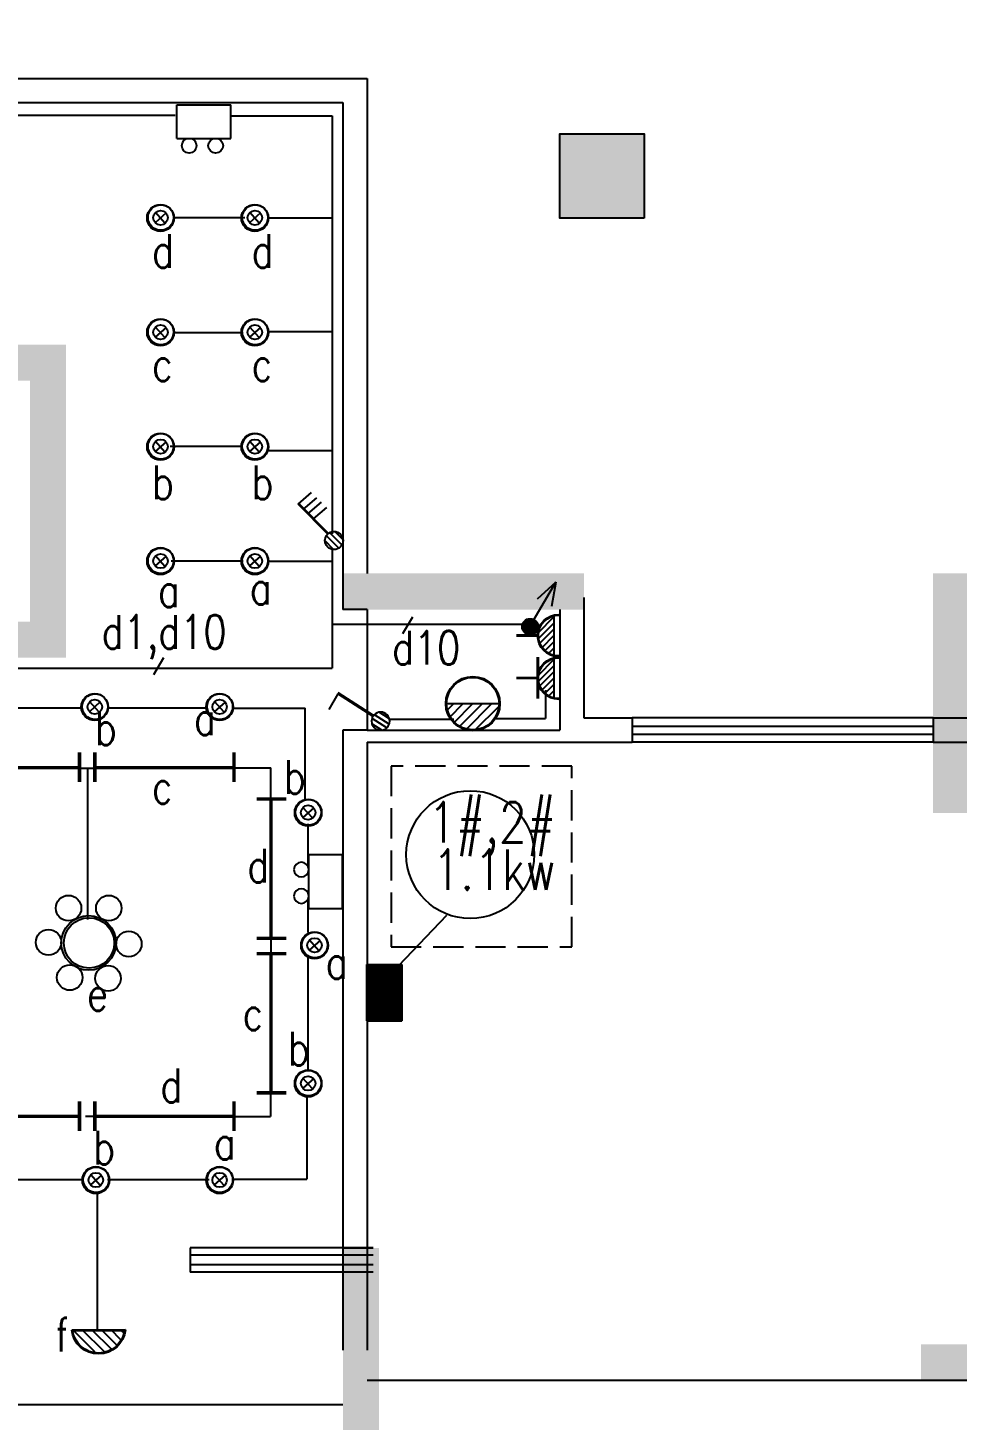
# Model space of a CAD drawing. Extents: x 3476 to 122276, y -94307 to -10307.
# Drawn here: x 48881 to 56598, y -41253 to -29693 of the extents above; entities that cross this region are included whole.
import ezdxf

# ---------------------------------------------------------------- set-up
doc = ezdxf.new("R2010")
doc.units = 0
doc.header["$LTSCALE"] = 1000
doc.header["$MEASUREMENT"] = 0
doc.linetypes.add('DASH', pattern=[0.35, 0.25, -0.1])
doc.linetypes.add('DASHED_50', pattern=[0.375, 0.25, -0.125])
doc.layers.get('0').update_dxf_attribs({"linetype": 'CONTINUOUS'})
for name, color, linetype in [('COLU', 2, 'CONTINUOUS'), ('D-1', 4, 'CONTINUOUS'), ('DJ', 4, 'CONTINUOUS'), ('KG1', 4, 'CONTINUOUS'), ('STAIR', 7, 'CONTINUOUS'), ('WALL', 7, 'CONTINUOUS'), ('WINDOW', 7, 'CONTINUOUS'), ('WIRE', 1, 'CONTINUOUS'), ('信箱', 7, 'CONTINUOUS'), ('柱', 252, 'CONTINUOUS'), ('首层', 7, 'CONTINUOUS')]:
    doc.layers.add(name, color=color, linetype=linetype)
doc.styles.add('_HZTXT', font='txt.shx', dxfattribs={"width": 0.8, "bigfont": 'hztxt.shx'})

# ---------------------------------------------------------------- blocks, each defined once
blk = doc.blocks.new('A$C45042170')
at = {"layer": 'DJ'}
for centre, radius in [((272, 689), 106), ((606, 689), 106), ((439, 400), 227), ((442, 400), 209), ((106, 405), 106), ((773, 392), 106), ((282, 113), 106), ((600, 106), 106)]:
    blk.add_circle(centre, radius, dxfattribs=at)
blk = doc.blocks.new('K2')
at = {"layer": 'D-1'}
for p, q in [((217, 593), (217, 350)), ((229, 593), (229, 350)), ((1373, 593), (1373, 350)), ((1385, 593), (1385, 350)), ((213, 481), (1385, 481)), ((213, 470), (1385, 470))]:
    blk.add_line(p, q, dxfattribs=at)
blk = doc.blocks.new('A$C6C1C6AEE')
at = {"layer": 'DJ', "rotation": 180}
blk.add_blockref('K2', (1385, 593), dxfattribs=at)
blk = doc.blocks.new('A$C43FB790F')
at = {"layer": 'D-1'}
for p, q in [((158, 153), (68, 72)), ((149, 68), (69, 156))]:
    blk.add_line(p, q, dxfattribs=at)
blk.add_circle((112, 113), 60.2, dxfattribs=at)
at = {"layer": 'KG1'}
for centre, radius in [((112, 112), 112), ((114, 115), 106)]:
    blk.add_circle(centre, radius, dxfattribs=at)
blk = doc.blocks.new('应急灯')
at = {"layer": 'DJ'}
for p, q in [((-42, 627), (-42, 178)), ((-42, 627), (238, 627)), ((238, 627), (238, 178)), ((-42, 178), (238, 178))]:
    blk.add_line(p, q, dxfattribs=at)
for centre in [(-103, 524), (-103, 304)]:
    blk.add_circle(centre, 61.2, dxfattribs=at)
blk = doc.blocks.new('*X707')
at = {"color": 0}
for p, q in [((-273, -61), (-246, -34)), ((-244, -138), (-140, -34)), ((-198, -198), (-34, -34)), ((-138, -244), (71, -35)), ((-61, -273), (177, -35)), ((41, -277), (283, -36))]:
    blk.add_line(p, q, dxfattribs=at)
blk = doc.blocks.new('K2211')
for p, q in [((-2.94, -0.33), (2.94, -0.35)), ((-2.94, -0.43), (2.94, -0.45))]:
    blk.add_line(p, q)
for radius, start, end in [(2.96, 186.3827, 353.1593), (2.86, 186.615, 352.9271)]:
    blk.add_arc((0, 0), radius, start, end)
at = {"xscale": 0.0098684210526315, "yscale": 0.0098684210526315, "zscale": 0.0098684210526315}
blk.add_blockref('*X707', (0, 0), dxfattribs=at)
blk = doc.blocks.new('吸顶灯')
at = {"layer": 'DJ', "xscale": -76.03200000000001, "yscale": 76.03200000000001, "zscale": 76.03200000000001}
blk.add_blockref('K2211', (-109, 374), dxfattribs=at)
blk = doc.blocks.new('*X748')
at = {"color": 0}
for p, q in [((-290, -78), (-212, 0)), ((-258, -152), (-106, 0)), ((-212, -212), (0, 0)), ((-152, -258), (106, 0)), ((-78, -290), (212, 0)), ((19, -299), (299, -19))]:
    blk.add_line(p, q, dxfattribs=at)
blk = doc.blocks.new('K2235')
blk.add_line((-2.96, 0), (2.96, 0))
for radius in [2.96, 2.86]:
    blk.add_circle((0, 0), radius)
at = {"xscale": 0.0098684210526315, "yscale": 0.0098684210526315, "zscale": 0.0098684210526315}
blk.add_blockref('*X748', (0, 0), dxfattribs=at)
blk = doc.blocks.new('A$C4FDD7255')
at = {"layer": 'DJ', "xscale": 76.03200000000001, "yscale": 76.03200000000001, "zscale": 76.03200000000001}
blk.add_blockref('K2235', (225, 225), dxfattribs=at)
blk = doc.blocks.new('*X710')
at = {"color": 0}
for p, q in [((-263, -529), (-33, -299)), ((-229, -406), (-188, -365)), ((-175, -529), (53, -301)), ((-87, -529), (121, -321)), ((2, -529), (178, -353)), ((90, -529), (224, -394)), ((179, -529), (262, -445)), ((267, -529), (289, -507))]:
    blk.add_line(p, q, dxfattribs=at)
blk = doc.blocks.new('K2303')
for p, q in [((-0.03, -2.63), (-0.03, 0.03)), ((0.07, -2.63), (0.07, 0.03)), ((-2.57, -4.69), (2.62, -4.69))]:
    blk.add_line(p, q)
for radius in [2.66, 2.56]:
    blk.add_arc((0.02, -5.3), radius, 0, 180)
at = {"xscale": 0.00888157894736835, "yscale": 0.00888157894736835, "zscale": 0.00888157894736835}
blk.add_blockref('*X710', (0, 0), dxfattribs=at)
blk = doc.blocks.new('*X712')
at = {"color": 0}
for p, q in [((-263, -529), (-33, -299)), ((-229, -406), (-188, -365)), ((-175, -529), (53, -301)), ((-87, -529), (121, -321)), ((2, -529), (178, -353)), ((90, -529), (224, -394)), ((179, -529), (262, -445)), ((267, -529), (289, -507))]:
    blk.add_line(p, q, dxfattribs=at)
blk = doc.blocks.new('K2307')
for p, q in [((-0.03, -2.63), (-0.03, 0.03)), ((0.07, -2.63), (0.07, 0.03)), ((-2.62, -2.6), (2.57, -2.6)), ((-2.62, -2.7), (2.57, -2.7)), ((-2.57, -4.69), (2.62, -4.69))]:
    blk.add_line(p, q)
for radius in [2.66, 2.56]:
    blk.add_arc((0.02, -5.3), radius, 0, 180)
at = {"xscale": 0.00888157894736835, "yscale": 0.00888157894736835, "zscale": 0.00888157894736835}
blk.add_blockref('*X712', (0, 0), dxfattribs=at)
blk = doc.blocks.new('插座')
at = {"layer": 'DJ', "xscale": 66.096, "yscale": 66.096, "zscale": 66.096, "rotation": 270}
for name, p in [('K2303', (-175, 270)), ('K2307', (-175, -84))]:
    blk.add_blockref(name, p, dxfattribs=at)
blk = doc.blocks.new('*X715')
at = {"color": 0}
for p, q in [((-100, 254), (-4, 350)), ((-85, 198), (52, 335)), ((-49, 163), (87, 299)), ((9, 150), (100, 241))]:
    blk.add_line(p, q, dxfattribs=at)
blk = doc.blocks.new('K2361')
for p, q in [((0.63, 1.76), (3.86, 4.99)), ((0.7, 1.68), (3.94, 4.92)), ((3.94, 4.92), (5.24, 3.43))]:
    blk.add_line(p, q)
blk.add_circle((0, 0.99), 0.987)
at = {"xscale": 0.0098684210526315, "yscale": 0.0098684210526315, "zscale": 0.0098684210526315}
blk.add_blockref('*X715', (0, -1.48), dxfattribs=at)
blk = doc.blocks.new('单极开关')
at = {"layer": 'DJ', "xscale": -76.142592, "yscale": 76.142592, "zscale": 76.142592, "rotation": 180.0000000000094}
blk.add_blockref('K2361', (-170, 90), dxfattribs=at)
blk = doc.blocks.new('111')
at = {"layer": 'DJ'}
for p, q in [((-101, 128), (89, 450)), ((89, 450), (-66, 307)), ((89, 450), (53, 247))]:
    blk.add_line(p, q, dxfattribs=at)
at = {"layer": 'DJ', "const_width": 67.2}
blk.add_lwpolyline([(-162, 82, 1), (-95, 82, 1)], format="xyb", close=True, dxfattribs=at)
at = {"layer": 'DJ'}
blk.add_circle((-126, 79), 67.2, dxfattribs=at)
blk = doc.blocks.new('*X726')
at = {"color": 0}
for p, q in [((-100, 254), (-4, 350)), ((-85, 198), (52, 335)), ((-49, 163), (87, 299)), ((9, 150), (100, 241))]:
    blk.add_line(p, q, dxfattribs=at)
blk = doc.blocks.new('K2363')
for p, q in [((0.7, 1.68), (3.94, 4.92)), ((0.77, 1.61), (4.01, 4.85)), ((3.94, 4.92), (5.22, 3.46)), ((2.89, 3.85), (4.17, 2.38)), ((3.38, 4.36), (4.66, 2.9))]:
    blk.add_line(p, q)
blk.add_circle((0, 0.99), 0.987)
at = {"xscale": 0.0098684210526315, "yscale": 0.0098684210526315, "zscale": 0.0098684210526315}
blk.add_blockref('*X726', (0, -1.48), dxfattribs=at)
blk = doc.blocks.new('A$C7D561DB7')
at = {"layer": 'DJ', "xscale": 76.142592, "yscale": 76.142592, "zscale": 76.142592}
blk.add_blockref('K2363', (75, 0), dxfattribs=at)
blk = doc.blocks.new('A$C38657A69')
at = {"layer": 'WIRE', "xscale": -1, "rotation": 85.80993442873107}
blk.add_blockref('A$C7D561DB7', (401, 452), dxfattribs=at)
blk = doc.blocks.new('11')
at = {"layer": 'DJ'}
blk.add_line((37, 164), (140, 61), dxfattribs=at)
at = {"layer": 'WIRE', "rotation": 359.6173720764896}
blk.add_blockref('A$C38657A69', (-101, -50), dxfattribs=at)
blk = doc.blocks.new('*X743')
at = {"color": 0}
for p, q in [((42.1112, 32.9931), (42.3612, 33.2431)), ((42.1113, 32.9949), (42.3594, 33.2431)), ((42.1113, 32.9967), (42.3577, 33.2431)), ((42.1113, 32.9984), (42.3559, 33.2431)), ((42.1113, 33.0002), (42.3541, 33.2431)), ((42.1113, 33.002), (42.3524, 33.2431)), ((42.1113, 33.0037), (42.3506, 33.2431)), ((42.1113, 33.0055), (42.3488, 33.2431)), ((42.1113, 33.0073), (42.3471, 33.2431)), ((42.1113, 33.009), (42.3453, 33.2431)), ((42.1113, 33.0108), (42.3435, 33.2431)), ((42.1113, 33.0126), (42.3418, 33.2431)), ((42.1113, 33.0143), (42.34, 33.2431)), ((42.1113, 33.0161), (42.3382, 33.2431)), ((42.1113, 33.0179), (42.3365, 33.2431)), ((42.1113, 33.0196), (42.3347, 33.2431)), ((42.1113, 33.0214), (42.3329, 33.2431)), ((42.1113, 33.0232), (42.3312, 33.2431)), ((42.1113, 33.0249), (42.3294, 33.2431)), ((42.1113, 33.0267), (42.3276, 33.2431)), ((42.1113, 33.0285), (42.3259, 33.2431)), ((42.1113, 33.0303), (42.3241, 33.2431)), ((42.1113, 33.032), (42.3223, 33.2431)), ((42.1113, 33.0338), (42.3206, 33.2431)), ((42.1113, 33.0356), (42.3188, 33.2431)), ((42.1113, 33.0373), (42.317, 33.2431)), ((42.1113, 33.0391), (42.3153, 33.2431)), ((42.1113, 33.0409), (42.3135, 33.2431)), ((42.1113, 33.0426), (42.3117, 33.2431)), ((42.1113, 33.0444), (42.31, 33.2431)), ((42.1113, 33.0462), (42.3082, 33.2431)), ((42.1113, 33.0479), (42.3064, 33.2431)), ((42.1113, 33.0497), (42.3046, 33.2431)), ((42.1113, 33.0515), (42.3029, 33.2431)), ((42.1113, 33.0532), (42.3011, 33.2431)), ((42.1113, 33.055), (42.2993, 33.2431)), ((42.1113, 33.0568), (42.2976, 33.2431)), ((42.1113, 33.0585), (42.2958, 33.2431)), ((42.1113, 33.0603), (42.294, 33.2431)), ((42.1113, 33.0621), (42.2923, 33.2431)), ((42.1113, 33.0638), (42.2905, 33.2431)), ((42.1113, 33.0656), (42.2887, 33.2431)), ((42.1113, 33.0674), (42.287, 33.2431)), ((42.1113, 33.0691), (42.2852, 33.2431)), ((42.1113, 33.0709), (42.2834, 33.2431)), ((42.1113, 33.0727), (42.2817, 33.2431)), ((42.1113, 33.0744), (42.2799, 33.2431)), ((42.1113, 33.0762), (42.2781, 33.2431)), ((42.1113, 33.078), (42.2764, 33.2431)), ((42.1113, 33.0797), (42.2746, 33.2431)), ((42.1113, 33.0815), (42.2728, 33.2431)), ((42.1113, 33.0833), (42.2711, 33.2431)), ((42.1113, 33.0851), (42.2693, 33.2431)), ((42.1113, 33.0868), (42.2675, 33.2431)), ((42.1113, 33.0886), (42.2658, 33.2431)), ((42.1113, 33.0904), (42.264, 33.2431)), ((42.1113, 33.0921), (42.2622, 33.2431)), ((42.1113, 33.0939), (42.2605, 33.2431)), ((42.1113, 33.0957), (42.2587, 33.2431)), ((42.1113, 33.0974), (42.2569, 33.2431)), ((42.1113, 33.0992), (42.2552, 33.2431)), ((42.1113, 33.101), (42.2534, 33.2431)), ((42.1113, 33.1027), (42.2516, 33.2431)), ((42.1113, 33.1045), (42.2498, 33.2431)), ((42.1113, 33.1063), (42.2481, 33.2431)), ((42.1113, 33.108), (42.2463, 33.2431)), ((42.1113, 33.1098), (42.2445, 33.2431)), ((42.1113, 33.1116), (42.2428, 33.2431)), ((42.1113, 33.1133), (42.241, 33.2431)), ((42.1113, 33.1151), (42.2392, 33.2431)), ((42.1113, 33.1169), (42.2375, 33.2431)), ((42.1113, 33.1186), (42.2357, 33.2431)), ((42.1113, 33.1204), (42.2339, 33.2431)), ((42.1113, 33.1222), (42.2322, 33.2431)), ((42.1113, 33.1239), (42.2304, 33.2431)), ((42.1113, 33.1257), (42.2286, 33.2431)), ((42.1113, 33.1275), (42.2269, 33.2431)), ((42.1113, 33.1292), (42.2251, 33.2431)), ((42.1113, 33.131), (42.2233, 33.2431)), ((42.1113, 33.1328), (42.2216, 33.2431)), ((42.1113, 33.1346), (42.2198, 33.2431)), ((42.1113, 33.1363), (42.218, 33.2431)), ((42.1113, 33.1381), (42.2163, 33.2431)), ((42.1113, 33.1399), (42.2145, 33.2431)), ((42.1113, 33.1416), (42.2127, 33.2431)), ((42.1113, 33.1434), (42.211, 33.2431)), ((42.1113, 33.1452), (42.2092, 33.2431)), ((42.1113, 33.1469), (42.2074, 33.2431)), ((42.1113, 33.1487), (42.2057, 33.2431)), ((42.1113, 33.1505), (42.2039, 33.2431)), ((42.1113, 33.1522), (42.2021, 33.2431)), ((42.1113, 33.154), (42.2004, 33.2431)), ((42.1113, 33.1558), (42.1986, 33.2431)), ((42.1113, 33.1575), (42.1968, 33.2431)), ((42.1113, 33.1593), (42.195, 33.2431)), ((42.1113, 33.1611), (42.1933, 33.2431)), ((42.1113, 33.1628), (42.1915, 33.2431)), ((42.1113, 33.1646), (42.1897, 33.2431)), ((42.1113, 33.1664), (42.188, 33.2431)), ((42.1113, 33.1681), (42.1862, 33.2431)), ((42.1113, 33.1699), (42.1844, 33.2431)), ((42.1113, 33.1717), (42.1827, 33.2431)), ((42.1113, 33.1734), (42.1809, 33.2431)), ((42.1113, 33.1752), (42.1791, 33.2431)), ((42.1113, 33.177), (42.1774, 33.2431)), ((42.1113, 33.1787), (42.1756, 33.2431)), ((42.1113, 33.1805), (42.1738, 33.2431)), ((42.1113, 33.1823), (42.1721, 33.2431)), ((42.1113, 33.184), (42.1703, 33.2431)), ((42.1113, 33.1858), (42.1685, 33.2431)), ((42.1113, 33.1876), (42.1668, 33.2431)), ((42.1113, 33.1894), (42.165, 33.2431)), ((42.1113, 33.1911), (42.1632, 33.2431)), ((42.1113, 33.1929), (42.1615, 33.2431)), ((42.1113, 33.1947), (42.1597, 33.2431)), ((42.1113, 33.1964), (42.1579, 33.2431)), ((42.1113, 33.1982), (42.1562, 33.2431)), ((42.1113, 33.2), (42.1544, 33.2431)), ((42.1113, 33.2017), (42.1526, 33.2431)), ((42.1113, 33.2035), (42.1509, 33.2431)), ((42.1113, 33.2053), (42.1491, 33.2431)), ((42.1113, 33.207), (42.1473, 33.2431)), ((42.1113, 33.2088), (42.1455, 33.2431)), ((42.1113, 33.2106), (42.1438, 33.2431)), ((42.1113, 33.2123), (42.142, 33.2431)), ((42.1113, 33.2141), (42.1402, 33.2431)), ((42.1113, 33.2159), (42.1385, 33.2431)), ((42.1113, 33.2176), (42.1367, 33.2431)), ((42.1113, 33.2194), (42.1349, 33.2431)), ((42.1113, 33.2212), (42.1332, 33.2431)), ((42.1113, 33.2229), (42.1314, 33.2431)), ((42.1113, 33.2247), (42.1296, 33.2431)), ((42.1113, 33.2265), (42.1279, 33.2431)), ((42.1113, 33.2282), (42.1261, 33.2431)), ((42.1113, 33.23), (42.1243, 33.2431)), ((42.1113, 33.2318), (42.1226, 33.2431)), ((42.1113, 33.2335), (42.1208, 33.2431)), ((42.1113, 33.2353), (42.119, 33.2431)), ((42.1113, 33.2371), (42.1173, 33.2431)), ((42.1113, 33.2388), (42.1155, 33.2431)), ((42.1113, 33.2406), (42.1137, 33.2431)), ((42.1113, 33.2424), (42.112, 33.2431)), ((42.113, 32.9931), (42.363, 33.2431)), ((42.1148, 32.9931), (42.3648, 33.2431)), ((42.1165, 32.9931), (42.3665, 33.2431)), ((42.1183, 32.9931), (42.3683, 33.2431)), ((42.1201, 32.9931), (42.3701, 33.2431)), ((42.1218, 32.9931), (42.3718, 33.2431)), ((42.1236, 32.9931), (42.3736, 33.2431)), ((42.1254, 32.9931), (42.3754, 33.2431)), ((42.1271, 32.9931), (42.3771, 33.2431)), ((42.1289, 32.9931), (42.3789, 33.2431)), ((42.1307, 32.9931), (42.3807, 33.2431)), ((42.1324, 32.9931), (42.3824, 33.2431)), ((42.1342, 32.9931), (42.3842, 33.2431)), ((42.136, 32.9931), (42.386, 33.2431)), ((42.1377, 32.9931), (42.3877, 33.2431)), ((42.1395, 32.9931), (42.3895, 33.2431)), ((42.1413, 32.9931), (42.3913, 33.2431)), ((42.143, 32.9931), (42.393, 33.2431)), ((42.1448, 32.9931), (42.3948, 33.2431)), ((42.1466, 32.9931), (42.3966, 33.2431)), ((42.1483, 32.9931), (42.3983, 33.2431)), ((42.1501, 32.9931), (42.4001, 33.2431)), ((42.1519, 32.9931), (42.4019, 33.2431)), ((42.1536, 32.9931), (42.4036, 33.2431)), ((42.1554, 32.9931), (42.4054, 33.2431)), ((42.1572, 32.9931), (42.4072, 33.2431)), ((42.1589, 32.9931), (42.4089, 33.2431)), ((42.1607, 32.9931), (42.4107, 33.2431)), ((42.1625, 32.9931), (42.4125, 33.2431)), ((42.1643, 32.9931), (42.4143, 33.2431)), ((42.166, 32.9931), (42.416, 33.2431)), ((42.1678, 32.9931), (42.4178, 33.2431)), ((42.1696, 32.9931), (42.4196, 33.2431)), ((42.1713, 32.9931), (42.4213, 33.2431)), ((42.1731, 32.9931), (42.4231, 33.2431)), ((42.1749, 32.9931), (42.4249, 33.2431)), ((42.1766, 32.9931), (42.4266, 33.2431)), ((42.1784, 32.9931), (42.4284, 33.2431)), ((42.1802, 32.9931), (42.4302, 33.2431)), ((42.1819, 32.9931), (42.4319, 33.2431)), ((42.1837, 32.9931), (42.4337, 33.2431)), ((42.1855, 32.9931), (42.4355, 33.2431)), ((42.1872, 32.9931), (42.4372, 33.2431)), ((42.189, 32.9931), (42.439, 33.2431)), ((42.1908, 32.9931), (42.4408, 33.2431)), ((42.1925, 32.9931), (42.4425, 33.2431)), ((42.1943, 32.9931), (42.4443, 33.2431)), ((42.1961, 32.9931), (42.4461, 33.2431)), ((42.1978, 32.9931), (42.4478, 33.2431)), ((42.1996, 32.9931), (42.4496, 33.2431)), ((42.2014, 32.9931), (42.4514, 33.2431)), ((42.2031, 32.9931), (42.4531, 33.2431)), ((42.2049, 32.9931), (42.4549, 33.2431)), ((42.2067, 32.9931), (42.4567, 33.2431)), ((42.2084, 32.9931), (42.4584, 33.2431)), ((42.2102, 32.9931), (42.4602, 33.2431)), ((42.212, 32.9931), (42.462, 33.2431)), ((42.2137, 32.9931), (42.4637, 33.2431)), ((42.2155, 32.9931), (42.4655, 33.2431)), ((42.2173, 32.9931), (42.4673, 33.2431)), ((42.2191, 32.9931), (42.4691, 33.2431)), ((42.2208, 32.9931), (42.4708, 33.2431)), ((42.2226, 32.9931), (42.4726, 33.2431)), ((42.2244, 32.9931), (42.4744, 33.2431)), ((42.2261, 32.9931), (42.4761, 33.2431)), ((42.2279, 32.9931), (42.4779, 33.2431)), ((42.2297, 32.9931), (42.4797, 33.2431)), ((42.2314, 32.9931), (42.4814, 33.2431)), ((42.2332, 32.9931), (42.4832, 33.2431)), ((42.235, 32.9931), (42.485, 33.2431)), ((42.2367, 32.9931), (42.4867, 33.2431)), ((42.2385, 32.9931), (42.4885, 33.2431)), ((42.2403, 32.9931), (42.4903, 33.2431)), ((42.242, 32.9931), (42.492, 33.2431)), ((42.2438, 32.9931), (42.4938, 33.2431)), ((42.2456, 32.9931), (42.4956, 33.2431)), ((42.2473, 32.9931), (42.4973, 33.2431)), ((42.2491, 32.9931), (42.4991, 33.2431)), ((42.2509, 32.9931), (42.5009, 33.2431)), ((42.2526, 32.9931), (42.5026, 33.2431)), ((42.2544, 32.9931), (42.5044, 33.2431)), ((42.2562, 32.9931), (42.5062, 33.2431)), ((42.2579, 32.9931), (42.5079, 33.2431)), ((42.2597, 32.9931), (42.5097, 33.2431)), ((42.2615, 32.9931), (42.5113, 33.2429)), ((42.2632, 32.9931), (42.5113, 33.2411)), ((42.265, 32.9931), (42.5113, 33.2393)), ((42.2668, 32.9931), (42.5113, 33.2376)), ((42.2685, 32.9931), (42.5113, 33.2358)), ((42.2703, 32.9931), (42.5113, 33.234)), ((42.2721, 32.9931), (42.5113, 33.2323)), ((42.2739, 32.9931), (42.5113, 33.2305)), ((42.2756, 32.9931), (42.5113, 33.2287)), ((42.2774, 32.9931), (42.5113, 33.227)), ((42.2792, 32.9931), (42.5113, 33.2252)), ((42.2809, 32.9931), (42.5113, 33.2234)), ((42.2827, 32.9931), (42.5113, 33.2217)), ((42.2845, 32.9931), (42.5113, 33.2199)), ((42.2862, 32.9931), (42.5113, 33.2181)), ((42.288, 32.9931), (42.5113, 33.2164)), ((42.2898, 32.9931), (42.5113, 33.2146)), ((42.2915, 32.9931), (42.5113, 33.2128)), ((42.2933, 32.9931), (42.5113, 33.211)), ((42.2951, 32.9931), (42.5113, 33.2093)), ((42.2968, 32.9931), (42.5113, 33.2075)), ((42.2986, 32.9931), (42.5113, 33.2057)), ((42.3004, 32.9931), (42.5113, 33.204)), ((42.3021, 32.9931), (42.5113, 33.2022)), ((42.3039, 32.9931), (42.5113, 33.2004)), ((42.3057, 32.9931), (42.5113, 33.1987)), ((42.3074, 32.9931), (42.5113, 33.1969)), ((42.3092, 32.9931), (42.5113, 33.1951)), ((42.311, 32.9931), (42.5113, 33.1934)), ((42.3127, 32.9931), (42.5113, 33.1916)), ((42.3145, 32.9931), (42.5113, 33.1898)), ((42.3163, 32.9931), (42.5113, 33.1881)), ((42.318, 32.9931), (42.5113, 33.1863)), ((42.3198, 32.9931), (42.5113, 33.1845)), ((42.3216, 32.9931), (42.5113, 33.1828)), ((42.3233, 32.9931), (42.5113, 33.181)), ((42.3251, 32.9931), (42.5113, 33.1792)), ((42.3269, 32.9931), (42.5113, 33.1775)), ((42.3287, 32.9931), (42.5113, 33.1757)), ((42.3304, 32.9931), (42.5113, 33.1739)), ((42.3322, 32.9931), (42.5113, 33.1722)), ((42.334, 32.9931), (42.5113, 33.1704)), ((42.3357, 32.9931), (42.5113, 33.1686)), ((42.3375, 32.9931), (42.5113, 33.1669)), ((42.3393, 32.9931), (42.5113, 33.1651)), ((42.341, 32.9931), (42.5113, 33.1633)), ((42.3428, 32.9931), (42.5113, 33.1616)), ((42.3446, 32.9931), (42.5113, 33.1598)), ((42.3463, 32.9931), (42.5113, 33.158)), ((42.3481, 32.9931), (42.5113, 33.1562)), ((42.3499, 32.9931), (42.5113, 33.1545)), ((42.3516, 32.9931), (42.5113, 33.1527)), ((42.3534, 32.9931), (42.5113, 33.1509)), ((42.3552, 32.9931), (42.5113, 33.1492)), ((42.3569, 32.9931), (42.5113, 33.1474)), ((42.3587, 32.9931), (42.5113, 33.1456)), ((42.3605, 32.9931), (42.5113, 33.1439)), ((42.3622, 32.9931), (42.5113, 33.1421)), ((42.364, 32.9931), (42.5113, 33.1403)), ((42.3658, 32.9931), (42.5113, 33.1386)), ((42.3675, 32.9931), (42.5113, 33.1368)), ((42.3693, 32.9931), (42.5113, 33.135)), ((42.3711, 32.9931), (42.5113, 33.1333)), ((42.3728, 32.9931), (42.5113, 33.1315)), ((42.3746, 32.9931), (42.5113, 33.1297)), ((42.3764, 32.9931), (42.5113, 33.128)), ((42.3782, 32.9931), (42.5113, 33.1262)), ((42.3799, 32.9931), (42.5113, 33.1244)), ((42.3817, 32.9931), (42.5113, 33.1227)), ((42.3835, 32.9931), (42.5113, 33.1209)), ((42.3852, 32.9931), (42.5113, 33.1191)), ((42.387, 32.9931), (42.5113, 33.1174)), ((42.3888, 32.9931), (42.5113, 33.1156)), ((42.3905, 32.9931), (42.5113, 33.1138)), ((42.3923, 32.9931), (42.5113, 33.1121)), ((42.3941, 32.9931), (42.5113, 33.1103)), ((42.3958, 32.9931), (42.5113, 33.1085)), ((42.3976, 32.9931), (42.5113, 33.1068)), ((42.3994, 32.9931), (42.5113, 33.105)), ((42.4011, 32.9931), (42.5113, 33.1032)), ((42.4029, 32.9931), (42.5113, 33.1014)), ((42.4047, 32.9931), (42.5113, 33.0997)), ((42.4064, 32.9931), (42.5113, 33.0979)), ((42.4082, 32.9931), (42.5113, 33.0961)), ((42.41, 32.9931), (42.5113, 33.0944)), ((42.4117, 32.9931), (42.5113, 33.0926)), ((42.4135, 32.9931), (42.5113, 33.0908)), ((42.4153, 32.9931), (42.5113, 33.0891)), ((42.417, 32.9931), (42.5113, 33.0873)), ((42.4188, 32.9931), (42.5113, 33.0855)), ((42.4206, 32.9931), (42.5113, 33.0838)), ((42.4223, 32.9931), (42.5113, 33.082)), ((42.4241, 32.9931), (42.5113, 33.0802)), ((42.4259, 32.9931), (42.5113, 33.0785)), ((42.4276, 32.9931), (42.5113, 33.0767)), ((42.4294, 32.9931), (42.5113, 33.0749)), ((42.4312, 32.9931), (42.5113, 33.0732)), ((42.433, 32.9931), (42.5113, 33.0714)), ((42.4347, 32.9931), (42.5113, 33.0696)), ((42.4365, 32.9931), (42.5113, 33.0679)), ((42.4383, 32.9931), (42.5113, 33.0661)), ((42.44, 32.9931), (42.5113, 33.0643)), ((42.4418, 32.9931), (42.5113, 33.0626)), ((42.4436, 32.9931), (42.5113, 33.0608)), ((42.4453, 32.9931), (42.5113, 33.059)), ((42.4471, 32.9931), (42.5113, 33.0573)), ((42.4489, 32.9931), (42.5113, 33.0555)), ((42.4506, 32.9931), (42.5113, 33.0537)), ((42.4524, 32.9931), (42.5113, 33.0519)), ((42.4542, 32.9931), (42.5113, 33.0502)), ((42.4559, 32.9931), (42.5113, 33.0484)), ((42.4577, 32.9931), (42.5113, 33.0466)), ((42.4595, 32.9931), (42.5113, 33.0449)), ((42.4612, 32.9931), (42.5113, 33.0431)), ((42.463, 32.9931), (42.5113, 33.0413)), ((42.4648, 32.9931), (42.5113, 33.0396)), ((42.4665, 32.9931), (42.5113, 33.0378)), ((42.4683, 32.9931), (42.5113, 33.036)), ((42.4701, 32.9931), (42.5113, 33.0343)), ((42.4718, 32.9931), (42.5113, 33.0325)), ((42.4736, 32.9931), (42.5113, 33.0307)), ((42.4754, 32.9931), (42.5113, 33.029)), ((42.4771, 32.9931), (42.5113, 33.0272)), ((42.4789, 32.9931), (42.5113, 33.0254)), ((42.4807, 32.9931), (42.5113, 33.0237)), ((42.4824, 32.9931), (42.5113, 33.0219)), ((42.4842, 32.9931), (42.5113, 33.0201)), ((42.486, 32.9931), (42.5113, 33.0184)), ((42.4878, 32.9931), (42.5113, 33.0166)), ((42.4895, 32.9931), (42.5113, 33.0148)), ((42.4913, 32.9931), (42.5113, 33.0131)), ((42.4931, 32.9931), (42.5113, 33.0113)), ((42.4948, 32.9931), (42.5113, 33.0095)), ((42.4966, 32.9931), (42.5113, 33.0078)), ((42.4984, 32.9931), (42.5113, 33.006)), ((42.5001, 32.9931), (42.5113, 33.0042)), ((42.5019, 32.9931), (42.5113, 33.0025)), ((42.5037, 32.9931), (42.5113, 33.0007)), ((42.5054, 32.9931), (42.5113, 32.9989)), ((42.5072, 32.9931), (42.5113, 32.9971)), ((42.509, 32.9931), (42.5113, 32.9954))]:
    blk.add_line(p, q, dxfattribs=at)
blk = doc.blocks.new('A8')
at = {"layer": 'DJ'}
for p, q in [((390, -308), (1326, -308)), ((390, -308), (390, -893)), ((1326, -308), (1326, -893)), ((390, -893), (1326, -893))]:
    blk.add_line(p, q, dxfattribs=at)
blk.add_solid([(390, -893), (390, -308), (1326, -893), (1326, -308)], dxfattribs=at)
at = {"layer": 'DJ', "xscale": 2340, "yscale": 2340, "zscale": 2340}
blk.add_blockref('*X743', (-98150, -78097), dxfattribs=at)
blk = doc.blocks.new('配电箱')
at = {"layer": 'DJ', "xscale": 0.5, "yscale": 0.5, "zscale": 0.5, "rotation": 180}
blk.add_blockref('A8', (380, -626), dxfattribs=at)
blk = doc.blocks.new('A$C1B9A3380')
at = {"layer": 'WIRE', "xscale": -1, "rotation": 90}
blk.add_blockref('配电箱', (-179, 185), dxfattribs=at)

msp = doc.modelspace()

# ---------------------------------------------------------------- hatches: boundary and pattern name
at = {"layer": '柱'}
h = msp.add_hatch(color=252, dxfattribs=at)
h.paths.add_polyline_path([(44398.2, -27222.8), (44698.2, -27222.8), (44698.2, -28222.8), (43398.2, -28222.8), (43398.2, -27922.8), (44398.2, -27922.8)])
h.paths.add_polyline_path([(28898.2, -21622.8), (28398.2, -21622.8), (28398.2, -24622.8), (28698.2, -24622.8), (28698.2, -21922.8), (28898.2, -21922.8)])
h.paths.add_polyline_path([(28398.2, -29222.8), (28698.2, -29222.8), (28698.2, -30722.8), (28898.2, -30722.8), (28898.2, -31022.8), (28398.2, -31022.8)])
h.paths.add_polyline_path([(34998.2, -34222.8), (35498.2, -34222.8), (35498.2, -36212.8), (35198.2, -36212.8), (35198.2, -34522.8), (34998.2, -34522.8)])
h.paths.add_polyline_path([(30998.2, -38922.8), (31298.2, -38922.8), (31298.2, -40622.8), (31648.2, -40622.8), (31648.2, -40922.8), (30998.2, -40922.8)])
h.paths.add_polyline_path([(31498.2, -35422.9), (30998.2, -35422.9), (30998.2, -37022.9), (31298.2, -37022.9), (31298.2, -35722.9), (31498.2, -35722.9)])
h.paths.add_polyline_path([(34198.2, -40622.8), (34198.2, -40922.8), (35598.2, -40922.8), (35598.2, -40622.8), (34998.2, -40622.8), (34998.2, -39922.8), (34698.2, -39922.8), (34698.2, -40622.8)])
h.paths.add_polyline_path([(40098.2, -39822.8), (40398.2, -39822.8), (40398.2, -41422.8), (40098.2, -41422.8)])
h.paths.add_polyline_path([(32098.2, -28472.8), (32798.2, -28472.8), (32798.2, -27772.8), (32098.2, -27772.8)])
h.paths.add_polyline_path([(32098.2, -31272.8), (32798.2, -31272.8), (32798.2, -30572.8), (32098.2, -30572.8)])
h.paths.add_polyline_path([(31798.2, -21622.8), (32598.2, -21622.8), (32598.2, -22922.8), (32598.2, -23122.8), (32298.2, -23122.8), (32298.2, -21922.8), (31798.2, -21922.8)])
h.paths.add_polyline_path([(40398.2, -34222.9), (40398.2, -34522.9), (38398.2, -34522.9), (38398.2, -34222.9)])
h.paths.add_polyline_path([(37898.2, -31272.8), (38598.2, -31272.8), (38598.2, -30572.8), (37898.2, -30572.8)])
h.paths.add_polyline_path([(37898.2, -28472.8), (38598.2, -28472.8), (38598.2, -27772.8), (37898.2, -27772.8)])
h.paths.add_polyline_path([(43498.2, -32622.8), (43498.2, -32322.8), (42698.2, -32322.8), (42698.2, -34922.8), (43598.2, -34922.8), (43598.2, -34622.8), (42998.2, -34622.8), (42998.2, -32622.8)])
h.paths.add_polyline_path([(42998.2, -32622.8), (42998.2, -34622.8)], flags=16)
h.paths.add_polyline_path([(38198.2, -24222.8), (38498.2, -24222.8), (38498.2, -21622.8), (38198.2, -21622.8)])
h.paths.add_polyline_path([(60098.2, -21622.8), (59298.2, -21622.8), (59298.2, -22922.8), (59298.2, -23122.8), (59598.2, -23122.8), (59598.2, -21922.8), (60098.2, -21922.8)])
h.paths.add_polyline_path([(59798.2, -28472.8), (59098.2, -28472.8), (59098.2, -27772.8), (59798.2, -27772.8)])
h.paths.add_polyline_path([(59798.2, -31272.8), (59098.2, -31272.8), (59098.2, -30572.8), (59798.2, -30572.8)])
h.paths.add_polyline_path([(56898.2, -34222.8), (56398.2, -34222.8), (56398.2, -36212.8), (56698.2, -36212.8), (56698.2, -34522.8), (56898.2, -34522.8)])
h.paths.add_polyline_path([(51798.2, -39822.8), (51498.2, -39822.8), (51498.2, -41422.8), (51798.2, -41422.8)])
h.paths.add_polyline_path([(47498.2, -39422.8), (47198.2, -39422.8), (47198.2, -41422.8), (47498.2, -41422.8)])
h.paths.add_polyline_path([(44398.2, -39422.8), (44698.2, -39422.8), (44698.2, -41422.8), (44398.2, -41422.8)])
h.paths.add_polyline_path([(57698.2, -40622.8), (57698.2, -40922.8), (56298.2, -40922.8), (56298.2, -40622.8), (56898.2, -40622.8), (56898.2, -39922.8), (57198.2, -39922.8), (57198.2, -40622.8)])
h.paths.add_polyline_path([(51498.2, -34222.9), (51498.2, -34522.9), (53498.2, -34522.9), (53498.2, -34222.9)])
h.paths.add_polyline_path([(47498.2, -27222.8), (47198.2, -27222.8), (47198.2, -28222.8), (48498.2, -28222.8), (48498.2, -27922.8), (47498.2, -27922.8)])
h.paths.add_polyline_path([(44598.2, -32622.8), (44598.2, -32322.8), (45398.2, -32322.8), (45398.2, -34922.8), (44498.2, -34922.8), (44498.2, -34622.8), (45098.2, -34622.8), (45098.2, -32622.8)])
h.paths.add_polyline_path([(47298.2, -32622.8), (47298.2, -32322.8), (46498.2, -32322.8), (46498.2, -34922.8), (47398.2, -34922.8), (47398.2, -34622.8), (46798.2, -34622.8), (46798.2, -32622.8)])
h.paths.add_polyline_path([(48898.2, -32622.8), (48898.2, -34622.8)], flags=16)
h.paths.add_polyline_path([(48398.2, -32622.8), (48398.2, -32322.8), (49198.2, -32322.8), (49198.2, -34922.8), (48298.2, -34922.8), (48298.2, -34622.8), (48898.2, -34622.8), (48898.2, -32622.8)])
h.paths.add_polyline_path([(44398.2, -23622.8), (44698.2, -23622.8), (44698.2, -21622.8), (44398.2, -21622.8)])
h.paths.add_polyline_path([(47498.2, -23622.8), (47198.2, -23622.8), (47198.2, -21622.8), (47498.2, -21622.8)])
h.paths.add_polyline_path([(53998.2, -31272.8), (53298.2, -31272.8), (53298.2, -30572.8), (53998.2, -30572.8)])
h.paths.add_polyline_path([(53998.2, -28472.8), (53298.2, -28472.8), (53298.2, -27772.8), (53998.2, -27772.8)])
h.paths.add_polyline_path([(53698.2, -24222.8), (53398.2, -24222.8), (53398.2, -21622.8), (53698.2, -21622.8)])
h.paths.add_polyline_path([(60898.2, -38922.8), (60598.2, -38922.8), (60598.2, -40622.8), (60248.2, -40622.8), (60248.2, -40922.8), (60898.2, -40922.8)])
h.paths.add_polyline_path([(60398.2, -35422.9), (60898.2, -35422.9), (60898.2, -37022.9), (60598.2, -37022.9), (60598.2, -35722.9), (60398.2, -35722.9)])
h.paths.add_polyline_path([(62998.2, -21622.8), (63498.2, -21622.8), (63498.2, -24622.8), (63198.2, -24622.8), (63198.2, -21922.8), (62998.2, -21922.8)])
h.paths.add_polyline_path([(63498.2, -29222.8), (63198.2, -29222.8), (63198.2, -30722.8), (62998.2, -30722.8), (62998.2, -31022.8), (63498.2, -31022.8)])
edge = h.paths.add_edge_path()
edge.add_line((25932.4, -21622.8), (64529, -21622.8))
edge = h.paths.add_edge_path()
edge.add_line((63498.2, -43727.8), (63498.2, -17431.9))

# ---------------------------------------------------------------- linework, layer by layer
for p, q in [((56398.2, -35422.9), (53898.2, -35422.9)), ((53898.2, -35489.5), (56398.2, -35489.5)), ((53898.2, -35556.2), (56398.2, -35556.2)), ((56398.2, -35622.9), (53898.2, -35622.9))]:
    msp.add_line(p, q)
at = {"layer": 'D-1'}
for p, q in [((49482.7, -35290), (49393.1, -35371)), ((49474, -35375.1), (49394.5, -35287))]:
    msp.add_line(p, q, dxfattribs=at)
msp.add_circle((49437.5, -35330.5), 60.2, dxfattribs=at)
at = {"layer": 'DJ'}
for p, q in [((52075.8, -34584.6), (51991.9, -34724.3)), ((50008.7, -34924.6), (49924.8, -35064.3))]:
    msp.add_line(p, q, dxfattribs=at)
msp.add_circle((52555.3, -36557.5), 531.1, dxfattribs=at)
at = {"layer": 'KG1'}
for centre, radius in [((49437.1, -35331.4), 112), ((49439.3, -35328.9), 106.4)]:
    msp.add_circle(centre, radius, dxfattribs=at)
at = {"layer": 'STAIR'}
msp.add_line((79848.2, -40922.9), (51698.2, -40922.9), dxfattribs=at)
at = {"layer": 'STAIR', "linetype": 'DASH'}
msp.add_lwpolyline([(51898.2, -37322.9), (53398.2, -37322.9), (53398.2, -35822.9), (51898.2, -35822.9)], close=True, dxfattribs=at)
at = {"layer": 'WALL'}
for p, q in [((41898.2, -30112.9), (51698.2, -30112.9)), ((51698.2, -30112.9), (51698.2, -34222.9)), ((42098.2, -30312.9), (51498.2, -30312.9)), ((51498.2, -30312.9), (51498.2, -34522.9)), ((53498.2, -34422.9), (53498.2, -35422.9)), ((51698.2, -34522.9), (51498.2, -34522.9)), ((53298.2, -34522.9), (53298.2, -35522.9)), ((53498.2, -35422.9), (53898.2, -35422.9)), ((53898.2, -35422.9), (53898.2, -35622.9)), ((56398.2, -35422.9), (57748.2, -35422.9)), ((56398.2, -35422.9), (56398.2, -35622.9)), ((51498.2, -35522.9), (51498.2, -40672.9)), ((51698.2, -35522.9), (51498.2, -35522.9)), ((51698.2, -35522.9), (53298.2, -35522.9)), ((51698.2, -35522.9), (51698.2, -35522.9)), ((51698.2, -35522.9), (51698.2, -35522.9)), ((51698.2, -35622.9), (53898.2, -35622.9)), ((51698.2, -35622.9), (51698.2, -40672.9)), ((56398.2, -35622.9), (57748.2, -35622.9))]:
    msp.add_line(p, q, dxfattribs=at)
at = {"layer": 'WINDOW'}
for p, q in [((51498.2, -33222.9), (51498.2, -34222.9)), ((51698.2, -34522.9), (51698.2, -35522.9)), ((51748.2, -39822.9), (50229.2, -39822.9)), ((50229.2, -39822.9), (50229.2, -40022.9)), ((51748.2, -39882.9), (50229.2, -39882.9)), ((51748.2, -39962.9), (50229.2, -39962.9)), ((51748.2, -40022.9), (50229.2, -40022.9))]:
    msp.add_line(p, q, dxfattribs=at)
at = {"layer": 'WIRE'}
for p, q in [((47182.8, -30417.8), (50105.2, -30417.8)), ((50563.6, -30423.9), (51408.6, -30423.9)), ((51408.6, -30423.9), (51408.6, -33894.8)), ((50094.4, -31268.1), (50684.2, -31268.1)), ((50868.4, -31271.6), (51408.6, -31271.6)), ((50669.1, -32224.1), (50097.1, -32224.1)), ((50877.1, -32215.4), (51408.6, -32215.4)), ((50660.4, -33167.9), (50062.4, -33167.9)), ((50877.1, -33202.5), (51408.6, -33202.5)), ((51408.6, -34020.7), (51408.6, -35010.6)), ((50669.1, -34120.3), (50071.1, -34120.3)), ((50868.4, -34120.3), (51408.6, -34120.3)), ((51408.6, -34644.4), (53046.3, -34644.4)), ((46434.3, -35010.6), (51408.6, -35010.6)), ((53181.2, -35192.1), (53181.2, -35427.3)), ((49335.6, -35342), (48486, -35342)), ((50364.6, -35342), (49550, -35342)), ((50577, -35342), (51185.3, -35342)), ((51185.3, -36108.4), (51185.3, -35342)), ((52418.9, -35435.9), (51876.9, -35435.9)), ((52768.2, -35427.3), (53181.2, -35427.3)), ((49437.4, -35843.4), (49313.5, -35843.4)), ((49375.4, -35843.4), (49375.4, -37094.8)), ((50605.4, -35837.5), (50900.1, -35837.5)), ((50900.1, -36107.5), (50900.1, -35837.5)), ((51206.2, -36301.8), (51206.2, -36664.4)), ((51206.2, -36932.1), (51206.2, -37204)), ((51904.8, -37539.3), (52360, -37061.3)), ((50899.3, -37252.5), (50899.3, -37395.9)), ((51206.2, -37402.6), (51206.2, -38355.5)), ((50897.5, -38534), (50897.5, -38731.3)), ((51199.3, -38553.1), (51199.3, -39252.7)), ((49484.7, -38731.3), (49359.1, -38731.3)), ((50574.4, -38731.3), (50897.5, -38731.3)), ((49337.3, -39257.9), (48478.6, -39257.9)), ((50386.3, -39257.9), (49542.7, -39257.9)), ((50579.9, -39252.7), (51199.3, -39252.7)), ((49456.8, -39356.8), (49456.8, -40507.9))]:
    msp.add_line(p, q, dxfattribs=at)
at = {"layer": '信箱'}
msp.add_line((51498.2, -39822.9), (51748.2, -39822.9), dxfattribs=at)
at = {"layer": '柱'}
msp.add_lwpolyline([(53998.2, -31272.8), (53298.2, -31272.8), (53298.2, -30572.8), (53998.2, -30572.8)], close=True, dxfattribs=at)
at = {"layer": '首层'}
msp.add_line((47198.2, -41122.9), (51498.2, -41122.9), dxfattribs=at)

# ---------------------------------------------------------------- block references
at = {"layer": 'COLU', "xscale": -1}
msp.add_blockref('插座', (52764.8, -35007.6), dxfattribs=at)
at = {"layer": 'WALL'}
msp.add_blockref('A$C4FDD7255', (52351.5, -35528.7), dxfattribs=at)
at = {"layer": 'WALL', "rotation": 180}
msp.add_blockref('A$C1B9A3380', (51987.8, -37468.6), dxfattribs=at)
at = {"layer": 'WIRE'}
for name, p, rotation in [('应急灯', (50744.7, -30568.7), 90), ('单极开关', (51641.8, -35471.4), 192.3058811847633)]:
    msp.add_blockref(name, p, dxfattribs=dict(at, rotation=rotation))
for name, p in [('A$C43FB790F', (49871.1, -31382.7)), ('A$C43FB790F', (50654.4, -31382.7)), ('A$C43FB790F', (49871.1, -32332.7)), ('A$C43FB790F', (50654.4, -32332.7)), ('A$C43FB790F', (49871.1, -33282.7)), ('A$C43FB790F', (50654.4, -33282.7)), ('A$C43FB790F', (49871.1, -34232.7)), ('A$C43FB790F', (50654.4, -34232.7)), ('111', (53178, -34744.6)), ('A$C43FB790F', (50361.7, -35443.4)), ('A$C6C1C6AEE', (48150.1, -35953.3)), ('A$C6C1C6AEE', (49433.4, -35953.3)), ('A$C43FB790F', (51097, -36321.1)), ('A$C45042170', (48947.4, -37690.8)), ('A$C43FB790F', (51149.8, -37423.2)), ('A$C43FB790F', (51097, -38569.5)), ('A$C6C1C6AEE', (48150.1, -38849.5)), ('A$C6C1C6AEE', (49433.4, -38849.5)), ('A$C43FB790F', (49334.1, -39372)), ('A$C43FB790F', (50361.7, -39372))]:
    msp.add_blockref(name, p, dxfattribs=at)
at = {"layer": 'WIRE', "extrusion": (0, 0, -1), "zscale": -1, "rotation": 184.7772885816316}
msp.add_blockref('11', (-51230.3, -33601.6), dxfattribs=at)
at = {"layer": 'WIRE', "xscale": -1}
for name, p, rotation in [('A$C6C1C6AEE', (50782.6, -37256.2), 270), ('应急灯', (51255.5, -36377.4), 179.9999999999996), ('A$C6C1C6AEE', (50782.6, -38539.5), 270)]:
    msp.add_blockref(name, p, dxfattribs=dict(at, rotation=rotation))
at = {"layer": '柱'}
msp.add_blockref('吸顶灯', (49577.8, -40852.3), dxfattribs=at)

# ---------------------------------------------------------------- texts
at = {"layer": 'DJ', "style": '_HZTXT', "width": 0.8}
for s, p in [('d', (49912.3, -31684.7)), ('d', (50739.7, -31684.7)), ('c', (49912.3, -32625.9)), ('c', (50739.7, -32625.9)), ('b', (49912.3, -33607.1)), ('b', (50739.7, -33607.1)), ('a', (49961.9, -34501.9)), ('a', (50724.6, -34481.9)), ('d1,d10', (49494.2, -34848)), ('d10', (51905.6, -34980.1)), ('b', (49437.9, -35647.9)), ('a', (50260.3, -35564.4)), ('b', (51008, -36051.8)), ('c', (49911.8, -36135.3)), ('d', (50703.4, -36789.9)), ('a', (51354.7, -37589.4)), ('e', (49372.7, -37854.1)), ('c', (50664.5, -38015.4)), ('b', (51040.9, -38307.9)), ('d', (49981.5, -38614.2)), ('b', (49424, -39129.5)), ('a', (50425.9, -39089.7)), ('f ', (49110.1, -40683.7))]:
    msp.add_text(s, height=280, dxfattribs=at).set_placement(p)
at = {"layer": 'DJ', "linetype": 'DASHED_50', "ltscale": 1000, "style": '_HZTXT', "width": 0.8}
for s, p in [('1#,2#', (52206.1, -36457.8)), ('1.1kw', (52241.8, -36850.4))]:
    msp.add_text(s, height=336, dxfattribs=at).set_placement(p)

doc.saveas('drawing.dxf')
